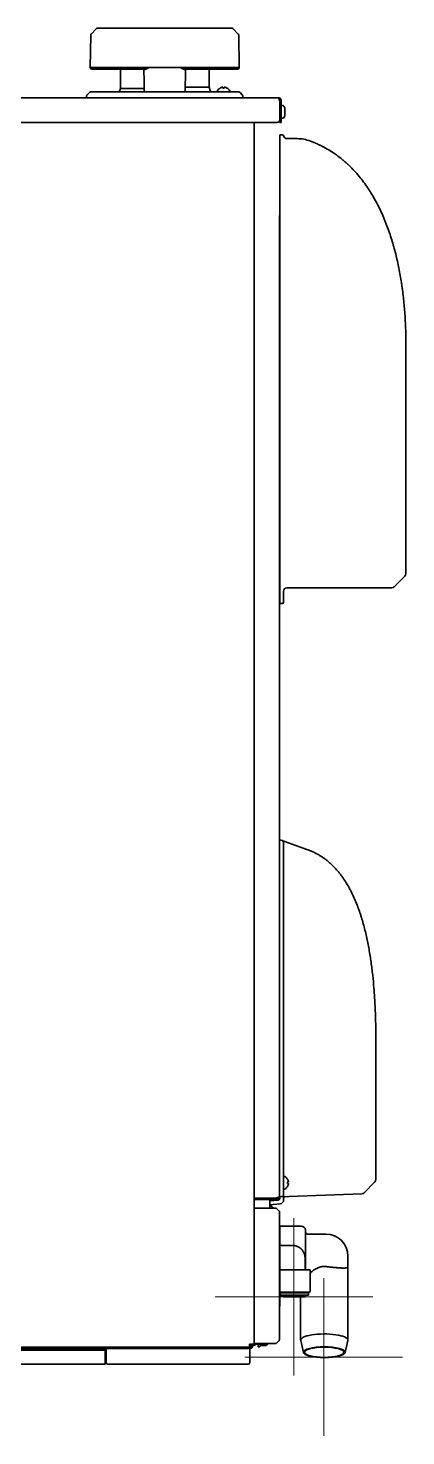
# Model space of a CAD drawing. Extents: x -760 to 4209, y 5795 to 10328.
# Drawn here: x 1361 to 1600, y 7954 to 8847 of the extents above; entities that cross this region are included whole.
import ezdxf

# ---------------------------------------------------------------- set-up
doc = ezdxf.new("R2010")
doc.units = 0
doc.header["$LTSCALE"] = 5
doc.layers.get('0').update_dxf_attribs({"linetype": 'CONTINUOUS', "lineweight": 0})
doc.layers.add('1', color=7, linetype='CONTINUOUS', true_color=0xffffff)

msp = doc.modelspace()

# ---------------------------------------------------------------- linework, layer by layer
at = {"color": 4}
for p, q in [((1529.19, 8092.11), (1529.19, 7992.11)), ((1479.19, 8042.11), (1579.19, 8042.11))]:
    msp.add_line(p, q, dxfattribs=at)
at = {"color": 6}
for p, q in [((1548.19, 8053.91), (1548.19, 7953.91)), ((1498.19, 8003.91), (1598.19, 8003.91))]:
    msp.add_line(p, q, dxfattribs=at)
at = {"layer": '1', "color": 7, "linetype": 'Continuous', "lineweight": 35}
for p, q in [((1400.34, 8842.59), (1399.98, 8822)), ((1404.13, 8846.72), (1400.64, 8843.29)), ((1404.83, 8847), (1489.74, 8847)), ((1493.92, 8843.29), (1490.44, 8846.72)), ((1494.58, 8822), (1494.22, 8842.59)), ((1494.58, 8822), (1399.98, 8822)), ((1399.98, 8822), (1399.98, 8821.98)), ((1434.44, 8821), (1400.98, 8821)), ((1419.18, 8821), (1419.18, 8808.75)), ((1419.18, 8821), (1419.18, 8808.75)), ((1493.58, 8821), (1460.13, 8821)), ((1475.38, 8809.53), (1475.38, 8821)), ((1475.38, 8809.53), (1475.38, 8821)), ((1494.58, 8821.98), (1494.58, 8822)), ((1399.49, 8806.21), (1398.08, 8804.79)), ((1399.49, 8806.21), (1398.08, 8804.79)), ((1400.2, 8806.5), (1494.37, 8806.5)), ((1400.2, 8806.5), (1494.37, 8806.5)), ((1419.18, 8808.75), (1418.72, 8807.49)), ((1419.18, 8808.75), (1418.72, 8807.49)), ((1419.18, 8808.75), (1434.28, 8808.75)), ((1419.18, 8808.75), (1434.28, 8808.75)), ((1460.35, 8809.53), (1475.38, 8809.53)), ((1460.35, 8809.53), (1475.38, 8809.53)), ((1476.12, 8807.49), (1475.38, 8809.53)), ((1476.12, 8807.49), (1475.38, 8809.53)), ((1480.6, 8807.07), (1480.6, 8806.87)), ((1482.28, 8808.93), (1482.28, 8808.96)), ((1484.6, 8806.5), (1488.2, 8806.53)), ((1486.88, 8809), (1486.88, 8808.97)), ((1488.6, 8806.94), (1488.6, 8807.14)), ((1496.49, 8804.79), (1495.08, 8806.21)), ((1496.49, 8804.79), (1495.08, 8806.21)), ((521.43, 8802.9), (1519.14, 8802.9)), ((1397.78, 8804.09), (1397.78, 8802.9)), ((1397.78, 8804.09), (1397.78, 8802.9)), ((1496.78, 8802.9), (1496.78, 8804.09)), ((1496.78, 8802.9), (1496.78, 8804.09)), ((1519.14, 8802.9), (1519.39, 8802.9)), ((1519.14, 8802.9), (1519.16, 8802.9)), ((1520.39, 8800.37), (1520.05, 8801.1)), ((1520.39, 8801.1), (1520.39, 8800.37)), ((1520.39, 8800.37), (1520.39, 8789.1)), ((1520.39, 8800.37), (1520.39, 8789.1)), ((1521.19, 8801.1), (1521.19, 8800.37)), ((1521.19, 8800.37), (1521.19, 8789.1)), ((1522.14, 8797.9), (1521.19, 8797.9)), ((1520.39, 8787.1), (1520.39, 8789.1)), ((1521.19, 8789.9), (1522.14, 8789.9)), ((1521.19, 8787.1), (1521.19, 8789.1)), ((1523.49, 8791.41), (1523.49, 8796.39)), ((1518.39, 8787.1), (1206.09, 8787.1)), ((1503.99, 8787.1), (1503.99, 8012)), ((1520.21, 8779.11), (1520.21, 8779.4)), ((1520.21, 8779.4), (1521.71, 8779.4)), ((1520.21, 8770.7), (1520.21, 8779.11)), ((1521.19, 8787.1), (1520.39, 8787.1)), ((1521.71, 8779.4), (1521.74, 8779.4)), ((1520.21, 8774.1), (1520.19, 8774.1)), ((1520.21, 8769.99), (1520.21, 8770.7)), ((1524.71, 8776.9), (1531.25, 8776.9)), ((1520.21, 8769.99), (1520.21, 8497.82)), ((1520.19, 8728.23), (1520.19, 8105.85)), ((1600.21, 8648.24), (1600.21, 8500.73)), ((1520.19, 8623.9), (1520.21, 8623.9)), ((1520.21, 8622.9), (1520.19, 8622.9)), ((1520.21, 8620.9), (1520.19, 8620.9)), ((1520.19, 8616.9), (1520.21, 8616.9)), ((1520.21, 8614.9), (1520.19, 8614.9)), ((1520.21, 8497.11), (1520.21, 8497.82)), ((1520.21, 8487.4), (1520.21, 8497.11)), ((1599.62, 8499.32), (1592.79, 8492.49)), ((1520.21, 8482.2), (1520.21, 8487.4)), ((1522.71, 8489.9), (1522.71, 8482.9)), ((1588.55, 8491.9), (1524.71, 8491.9)), ((1591.38, 8491.9), (1588.55, 8491.9)), ((1520.21, 8481.9), (1520.21, 8482.2)), ((1521.71, 8481.9), (1520.21, 8481.9)), ((1520.21, 8332.14), (1521.72, 8331.59)), ((1522.71, 8330.18), (1522.71, 8329.65)), ((1522.71, 8329.65), (1522.71, 8109.6)), ((1581.21, 8204.6), (1581.21, 8117.35)), ((1523.31, 8118.46), (1523.11, 8118.46)), ((1522.71, 8109.6), (1522.71, 8107.14)), ((1523.11, 8110.46), (1523.31, 8110.46)), ((1525.15, 8116.76), (1525.19, 8116.76)), ((1525.19, 8112.16), (1525.15, 8112.16)), ((1580.65, 8115.15), (1573.77, 8108.03)), ((1581.21, 8117.35), (1581.21, 8116.54)), ((1503.99, 8104.6), (1505.99, 8104.6)), ((1505.79, 8104.6), (1503.99, 8104.6)), ((1505.99, 8103.8), (1503.99, 8103.8)), ((1517.66, 8104.6), (1505.79, 8104.6)), ((1517.66, 8104.6), (1505.99, 8104.6)), ((1517.66, 8103.8), (1505.99, 8103.8)), ((1513.99, 8104.6), (1513.99, 8104.6)), ((1513.99, 8098.4), (1513.99, 8103.8)), ((1514.01, 8103.06), (1519.29, 8103.52)), ((1520.43, 8101.11), (1514.01, 8100.55)), ((1515.39, 8104.6), (1515.39, 8104.6)), ((1517.39, 8104.6), (1517.39, 8104.6)), ((1517.66, 8104.6), (1518.39, 8104.94)), ((1518.39, 8104.6), (1517.66, 8104.6)), ((1518.39, 8103.8), (1517.66, 8103.8)), ((1520.18, 8105.83), (1520.19, 8105.85)), ((1520.19, 8105.85), (1520.19, 8105.6)), ((1572.39, 8107.42), (1520.21, 8105.6)), ((1520.21, 8104.52), (1520.21, 8105.6)), ((1522.71, 8104.72), (1522.71, 8103.6)), ((1572.4, 8107.42), (1572.39, 8107.42)), ((1504.24, 8098.4), (1517.57, 8098.4)), ((1519.9, 8096.49), (1518.28, 8098.11)), ((1519.9, 8096.49), (1519.99, 8096.4)), ((1519.99, 8096.4), (1519.99, 8014.82)), ((1533.99, 8086.9), (1520.17, 8086.9)), ((1520.24, 8086.65), (1520.24, 8086.15)), ((1520.24, 8086.15), (1520.24, 8080.65)), ((1536.49, 8059.35), (1536.49, 8084.4)), ((1520.24, 8080.65), (1520.24, 8078.15)), ((1520.24, 8078.15), (1520.24, 8068.65)), ((1521.34, 8074.7), (1528.29, 8074.7)), ((1549.49, 8081.9), (1537.99, 8081.9)), ((1519.99, 8068.65), (1520.24, 8068.65)), ((1519.99, 8066.15), (1520.24, 8066.15)), ((1520.24, 8068.65), (1520.24, 8066.15)), ((1520.24, 8066.15), (1520.24, 8056.65)), ((1536.29, 8066.7), (1536.29, 8059.75)), ((1563.49, 8067.9), (1563.49, 8062)), ((1520.84, 8059.25), (1520.24, 8058.65)), ((1520.24, 8057.04), (1520.24, 8045.15)), ((1520.84, 8059.25), (1539.49, 8059.25)), ((1539.49, 8045.6), (1539.49, 8059.25)), ((1563.49, 8014.67), (1563.49, 8061.99)), ((1520.24, 8045.15), (1519.99, 8045.15)), ((1538.99, 8045.1), (1520.24, 8045.1)), ((1520.24, 8045.1), (1520.24, 8042.65)), ((1520.24, 8045.1), (1520.24, 8045.1)), ((1520.24, 8042.9), (1522.69, 8042.9)), ((1520.24, 8042.65), (1520.24, 8036.65)), ((1529.49, 8044.6), (1520.49, 8044.6)), ((1520.49, 8044.6), (1520.49, 8043.1)), ((1520.49, 8043.1), (1538.49, 8043.1)), ((1520.99, 8045.1), (1520.99, 8044.6)), ((1522.69, 8043.1), (1522.69, 8042.1)), ((1536.29, 8042.1), (1522.69, 8042.1)), ((1538.49, 8044.6), (1529.49, 8044.6)), ((1533.49, 8042.1), (1533.49, 8014.67)), ((1536.29, 8042.1), (1536.29, 8043.1)), ((1537.99, 8044.6), (1537.99, 8045.1)), ((1538.49, 8043.1), (1538.49, 8044.6)), ((1520.24, 8036.65), (1520.24, 8036.15)), ((1501.09, 8012), (1501.09, 8010.2)), ((1501.09, 8012), (1502.19, 8012)), ((1503.99, 8012), (1502.19, 8012)), ((1502.39, 8011.2), (1502.39, 8012)), ((1503.19, 8011.2), (1503.19, 8012)), ((1503.19, 8011.4), (1504.59, 8011.4)), ((1503.99, 8012), (1504.99, 8012)), ((1517.57, 8012.4), (1504.24, 8012.4)), ((1504.59, 8011.4), (1504.59, 8012)), ((1511.99, 8012), (1504.99, 8012)), ((1506.59, 8010.55), (1506.59, 8012)), ((1507.91, 8011.21), (1511.47, 8011.21)), ((1511.47, 8011.21), (1512.21, 8011.96)), ((1512.21, 8011.96), (1512.26, 8012.02)), ((1518.28, 8012.69), (1519.69, 8014.11)), ((1533.51, 8014.45), (1535.26, 8006.75)), ((1561.71, 8006.75), (1563.46, 8014.45)), ((521.33, 8010.2), (1501.08, 8010.2)), ((1501.39, 8009.4), (613.59, 8009.4)), ((613.59, 8008.2), (1407.59, 8008.2)), ((1409.59, 8008.2), (1407.59, 8008.2)), ((1409.59, 8009.4), (1409.59, 8008.2)), ((1409.59, 8008.2), (1409.59, 8007.2)), ((1409.59, 8001.6), (1409.59, 8007.2)), ((1410.19, 8000.4), (1410.19, 8009.4)), ((1501.39, 8010.2), (1501.08, 8010.2)), ((1501.19, 8009.4), (1501.19, 8000.4)), ((1506.69, 8010.45), (1507.43, 8010.45)), ((613.59, 7999.4), (1409.59, 7999.4)), ((1409.59, 7999.4), (1409.59, 8001.6)), ((1414.19, 7999.4), (1411.19, 7999.4)), ((1497.19, 7999.4), (1414.19, 7999.4)), ((1500.19, 7999.4), (1497.19, 7999.4))]:
    msp.add_line(p, q, dxfattribs=at)
for centre, radius, start, end in [((1401.34, 8842.58), 1, 134.5, 179), ((1404.83, 8846), 1, 90, 134.5), ((1489.74, 8846), 1, 45.5, 90), ((1493.22, 8842.58), 1, 1, 45.5), ((1400.98, 8822), 1, 181, 270), ((1493.58, 8822), 1, 270, 359), ((1400.2, 8805.5), 1, 90, 135), ((1400.2, 8805.5), 1, 90, 135), ((1417.31, 8808), 1.5, 270, 340), ((1417.31, 8808), 1.5, 270, 340), ((1477.53, 8808), 1.5, 200, 270), ((1477.53, 8808), 1.5, 200, 270), ((1481, 8807.07), 0.4, 150.19882, 180.5), ((1481, 8806.87), 0.4, 180.5, 247.13375), ((1484.82, 8804.88), 4.8, 122.08373, 150.19882), ((1484.62, 8805.2), 3.78, 90.50345, 98.10407), ((1484.62, 8805.2), 3.78, 82.89595, 90.49653), ((1486.81, 8805.92), 0.6, 90.5, 104.54281), ((1484.42, 8804.88), 4.8, 30.80118, 58.91865), ((1488.2, 8806.93), 0.4, 270.5, 0.5), ((1488.2, 8807.13), 0.4, 0.5, 30.80118), ((1494.37, 8805.5), 1, 45, 90), ((1494.37, 8805.5), 1, 45, 90), ((1398.78, 8804.09), 1, 135, 180), ((1398.78, 8804.09), 1, 135, 180), ((1495.78, 8804.09), 1, 0, 45), ((1495.78, 8804.09), 1, 0, 45), ((1522.14, 8796.9), 1, 30, 90), ((1516.95, 8793.9), 7, 20.83723, 30), ((1518.39, 8789.1), 2, 270, 0), ((1522.14, 8790.9), 1, 270, 330), ((1516.95, 8793.9), 7, 330, 339.16277), ((1521.75, 8778.4), 1, 9.59407, 90), ((1524.71, 8778.9), 2, 189.59407, 270), ((1531.25, 8752.9), 24, 69.21235, 90), ((1598.21, 8500.73), 2, 315, 0), ((1524.71, 8489.9), 2, 90, 180), ((1591.38, 8493.9), 2, 270, 315), ((1521.71, 8482.9), 1, 270, 0), ((1521.21, 8330.18), 1.5, 0, 69.93398), ((1523.11, 8118.06), 0.4, 90, 180), ((1523.31, 8118.06), 0.4, 59.69882, 90), ((1521.09, 8114.26), 4.8, 31.58373, 59.69882), ((1523.11, 8110.86), 0.4, 180, 270), ((1523.31, 8110.86), 0.4, 270, 300.30118), ((1521.09, 8114.66), 4.8, 300.30118, 328.41865), ((1521.41, 8114.46), 3.78, 0.00345, 7.60407), ((1521.41, 8114.46), 3.78, 352.39595, 359.99653), ((1579.21, 8116.54), 2, 316, 0), ((1519.21, 8104.52), 1, 275, 0), ((1520.21, 8103.6), 2.5, 275, 0), ((1523.71, 8104.72), 1, 92, 180), ((1572.33, 8109.42), 2, 272, 316), ((1504.24, 8098.15), 0.25, 90, 180), ((1517.57, 8097.4), 1, 45, 90), ((1519.74, 8086.65), 0.5, 0, 59.99906), ((1533.99, 8084.4), 2.5, 0, 90), ((1537.99, 8083.4), 1.5, 180, 270), ((1519.74, 8080.65), 0.5, 300.00094, 0), ((1519.74, 8078.15), 0.5, 0, 59.99906), ((1521.34, 8075.2), 0.5, 180, 270), ((1549.49, 8067.9), 14, 0, 90), ((1519.74, 8068.65), 0.5, 300.00094, 0), ((1519.74, 8066.15), 0.5, 0, 59.99906), ((1536.79, 8059.75), 0.5, 180, 270), ((1519.74, 8045.15), 0.5, 300.00094, 0), ((1519.74, 8042.65), 0.5, 0, 59.99906), ((1538.99, 8045.6), 0.5, 270, 0), ((1519.74, 8036.15), 0.5, 300.00094, 0), ((1500.14, 8012.49), 2, 298.36055, 345.82814), ((1501.39, 8011.2), 1, 270, 0), ((1501.39, 8011.2), 1.8, 270, 0), ((1504.24, 8012.65), 0.25, 180, 270), ((1493.43, 8016.9), 15.56, 336.10787, 338.57601), ((1511.99, 8014), 2, 270, 306.87047), ((1517.57, 8013.4), 1, 270, 315), ((1506.69, 8010.55), 0.1, 180, 270), ((1507.43, 8010.7), 0.25, 270, 336.10787), ((1409.35, 7999.6), 1, 23.57818, 76.52363), ((1411.19, 8000.4), 1, 180, 270), ((1500.19, 8000.4), 1, 270, 0)]:
    msp.add_arc(centre, radius, start, end, dxfattribs=at)
for centre, major_axis, ratio, start_param, end_param in [((1493.43, 8012.57), (14.73, 0), 0.5, 6.105911, 6.20575), ((1548.49, 8014.67), (15, 0), 0.258819, 0, 3.200203), ((1548.49, 8014.67), (15, 0), 0.258819, 6.224477, 6.283185)]:
    msp.add_ellipse(centre, major_axis=major_axis, ratio=ratio, start_param=start_param, end_param=end_param, dxfattribs=at)
for major_axis in [(13.25, 0), (-12.5, 0)]:
    msp.add_ellipse((1548.49, 8006.95), major_axis=major_axis, ratio=0.258819, dxfattribs=at)
for points, degree in [([(1434.33, 8806.5), (1434.07, 8821)], 1), ([(1460.49, 8821), (1460.24, 8806.5)], 1), ([(1483.58, 8809.49), (1483.52, 8809.47), (1483.42, 8809.44), (1483.26, 8809.39), (1483.1, 8809.33), (1482.94, 8809.27), (1482.79, 8809.2), (1482.64, 8809.13), (1482.47, 8809.04), (1482.35, 8808.97), (1482.28, 8808.93)], 3), ([(1484.08, 8809.49), (1484.05, 8809.5), (1484.01, 8809.5), (1483.94, 8809.51), (1483.86, 8809.51), (1483.79, 8809.51), (1483.72, 8809.5), (1483.65, 8809.5), (1483.6, 8809.49), (1483.58, 8809.49)], 3), ([(1485.58, 8809.51), (1485.55, 8809.51), (1485.5, 8809.51), (1485.43, 8809.52), (1485.36, 8809.52), (1485.29, 8809.52), (1485.22, 8809.52), (1485.15, 8809.51), (1485.1, 8809.51), (1485.08, 8809.5)], 3), ([(1485.08, 8809.5), (1485.08, 8809.49), (1485.08, 8809.46), (1485.08, 8809.41), (1485.08, 8809.35), (1485.08, 8809.29), (1485.08, 8809.22), (1485.08, 8809.15), (1485.08, 8809.06), (1485.08, 8808.99), (1485.08, 8808.95)], 3), ([(1525.7, 8115.46), (1525.69, 8115.51), (1525.66, 8115.62), (1525.61, 8115.78), (1525.55, 8115.94), (1525.49, 8116.1), (1525.43, 8116.25), (1525.35, 8116.41), (1525.26, 8116.57), (1525.19, 8116.7), (1525.15, 8116.76)], 3), ([(1525.7, 8113.96), (1525.69, 8113.96), (1525.66, 8113.96), (1525.61, 8113.96), (1525.55, 8113.96), (1525.49, 8113.96), (1525.43, 8113.96), (1525.35, 8113.96), (1525.26, 8113.96), (1525.19, 8113.96), (1525.15, 8113.96)], 3), ([(1525.7, 8114.96), (1525.71, 8114.98), (1525.71, 8115.03), (1525.72, 8115.1), (1525.72, 8115.17), (1525.72, 8115.24), (1525.72, 8115.32), (1525.71, 8115.39), (1525.71, 8115.44), (1525.7, 8115.46)], 3), ([(1525.7, 8113.46), (1525.71, 8113.49), (1525.71, 8113.54), (1525.72, 8113.61), (1525.72, 8113.68), (1525.72, 8113.75), (1525.72, 8113.82), (1525.71, 8113.89), (1525.71, 8113.94), (1525.7, 8113.96)], 3), ([(1516.22, 8098.4), (1515.11, 8099.44), (1513.99, 8100.5)], 2), ([(1520.18, 8105.45), (1520.19, 8105.5), (1520.19, 8105.55), (1520.19, 8105.6)], 3)]:
    msp.add_open_spline(points, degree=degree, dxfattribs=at)
for points, knots in [([(1434.44, 8821), (1434.44, 8821), (1434.45, 8821), (1434.46, 8821), (1434.48, 8821), (1434.49, 8821), (1434.51, 8821), (1434.52, 8821.01), (1434.54, 8821.01), (1434.55, 8821.01), (1434.57, 8821.01), (1434.59, 8821.01), (1434.6, 8821.01), (1434.62, 8821.02), (1434.63, 8821.02), (1434.65, 8821.02), (1434.67, 8821.02), (1434.68, 8821.03), (1434.7, 8821.03), (1434.72, 8821.03), (1434.74, 8821.03), (1434.75, 8821.04), (1434.77, 8821.04), (1434.79, 8821.05), (1434.81, 8821.05), (1434.83, 8821.05), (1434.85, 8821.06), (1434.87, 8821.06), (1434.89, 8821.07), (1434.91, 8821.07), (1434.93, 8821.08), (1434.95, 8821.08), (1434.97, 8821.09), (1434.99, 8821.1), (1435.01, 8821.1), (1435.03, 8821.11), (1435.05, 8821.11), (1435.07, 8821.12), (1435.09, 8821.13), (1435.11, 8821.13), (1435.14, 8821.14), (1435.16, 8821.15), (1435.18, 8821.16), (1435.2, 8821.16), (1435.23, 8821.17), (1435.25, 8821.18), (1435.27, 8821.19), (1435.3, 8821.2), (1435.32, 8821.21), (1435.35, 8821.21), (1435.37, 8821.22), (1435.4, 8821.23), (1435.42, 8821.24), (1435.45, 8821.25), (1435.47, 8821.26), (1435.5, 8821.27), (1435.52, 8821.28), (1435.55, 8821.29), (1435.58, 8821.3), (1435.6, 8821.31), (1435.63, 8821.32), (1435.66, 8821.33), (1435.69, 8821.34), (1435.73, 8821.36), (1435.76, 8821.37), (1435.79, 8821.38), (1435.83, 8821.4), (1435.86, 8821.41), (1435.9, 8821.43), (1435.94, 8821.44), (1435.97, 8821.46), (1436.01, 8821.47), (1436.05, 8821.49), (1436.1, 8821.51), (1436.14, 8821.53), (1436.18, 8821.54), (1436.23, 8821.56), (1436.27, 8821.58), (1436.32, 8821.6), (1436.37, 8821.62), (1436.41, 8821.64), (1436.46, 8821.66), (1436.51, 8821.69), (1436.57, 8821.71), (1436.62, 8821.73), (1436.67, 8821.75), (1436.73, 8821.78), (1436.78, 8821.8), (1436.84, 8821.83), (1436.9, 8821.85), (1436.96, 8821.88), (1437.02, 8821.9), (1437.08, 8821.93), (1437.14, 8821.96), (1437.18, 8821.98), (1437.2, 8821.98)], [0, 0, 0, 0, 0.00651, 0.01307, 0.019681, 0.026343, 0.033056, 0.03982, 0.046635, 0.053501, 0.060419, 0.067389, 0.07441, 0.081484, 0.088609, 0.095787, 0.103017, 0.1103, 0.117636, 0.125024, 0.132465, 0.139959, 0.147506, 0.155106, 0.16276, 0.170467, 0.178228, 0.186042, 0.193911, 0.201833, 0.209809, 0.217839, 0.225924, 0.234062, 0.242255, 0.250503, 0.258805, 0.267162, 0.275573, 0.28404, 0.292561, 0.301137, 0.309768, 0.318455, 0.327197, 0.335993, 0.344846, 0.353753, 0.362716, 0.371735, 0.38081, 0.38994, 0.399125, 0.408367, 0.417664, 0.42659, 0.435804, 0.445304, 0.455092, 0.465168, 0.475531, 0.486183, 0.497122, 0.50835, 0.519867, 0.531672, 0.543766, 0.556149, 0.568821, 0.581782, 0.595033, 0.608573, 0.622403, 0.636523, 0.650932, 0.665631, 0.68062, 0.695899, 0.711469, 0.727328, 0.743477, 0.759916, 0.776646, 0.793665, 0.810975, 0.828574, 0.846463, 0.864642, 0.883111, 0.90187, 0.920918, 0.940255, 0.959881, 0.979796, 1, 1, 1, 1]), ([(1437.2, 8821.98), (1437.19, 8821.98), (1437.17, 8821.97), (1437.14, 8821.95), (1437.12, 8821.93), (1437.09, 8821.92), (1437.06, 8821.9), (1437.03, 8821.88), (1437, 8821.87), (1436.97, 8821.85), (1436.95, 8821.84), (1436.92, 8821.82), (1436.89, 8821.81), (1436.87, 8821.79), (1436.84, 8821.77), (1436.81, 8821.76), (1436.79, 8821.74), (1436.76, 8821.73), (1436.73, 8821.71), (1436.71, 8821.7), (1436.68, 8821.68), (1436.66, 8821.67), (1436.63, 8821.66), (1436.61, 8821.64), (1436.58, 8821.63), (1436.56, 8821.61), (1436.53, 8821.6), (1436.51, 8821.59), (1436.49, 8821.57), (1436.46, 8821.56), (1436.44, 8821.55), (1436.41, 8821.53), (1436.39, 8821.52), (1436.37, 8821.51), (1436.35, 8821.49), (1436.32, 8821.48), (1436.3, 8821.47), (1436.28, 8821.46), (1436.26, 8821.44), (1436.24, 8821.43), (1436.21, 8821.42), (1436.19, 8821.41), (1436.17, 8821.4), (1436.15, 8821.38), (1436.13, 8821.37), (1436.11, 8821.36), (1436.09, 8821.35), (1436.07, 8821.34), (1436.05, 8821.33), (1436.03, 8821.32), (1436.01, 8821.31), (1435.99, 8821.3), (1435.97, 8821.28), (1435.95, 8821.27), (1435.93, 8821.26), (1435.92, 8821.25), (1435.9, 8821.24), (1435.88, 8821.23), (1435.86, 8821.22), (1435.84, 8821.21), (1435.83, 8821.21), (1435.81, 8821.2), (1435.79, 8821.19), (1435.77, 8821.18), (1435.76, 8821.17), (1435.74, 8821.16), (1435.72, 8821.15), (1435.71, 8821.14), (1435.69, 8821.13), (1435.68, 8821.13), (1435.66, 8821.12), (1435.64, 8821.11), (1435.63, 8821.1), (1435.61, 8821.09), (1435.6, 8821.09), (1435.58, 8821.08), (1435.53, 8821.05), (1435.43, 8821), (1435.3, 8820.94), (1435.18, 8820.89), (1435.1, 8820.86), (1435.04, 8820.84), (1435.01, 8820.83), (1434.98, 8820.82), (1434.95, 8820.81), (1434.92, 8820.8), (1434.89, 8820.79), (1434.86, 8820.78), (1434.83, 8820.78), (1434.8, 8820.77), (1434.78, 8820.77), (1434.75, 8820.76), (1434.72, 8820.76), (1434.7, 8820.76), (1434.67, 8820.76), (1434.66, 8820.76), (1434.65, 8820.76)], [0, 0, 0, 0, 0.009824, 0.019593, 0.029307, 0.038966, 0.04857, 0.058119, 0.067613, 0.077053, 0.086437, 0.095767, 0.105042, 0.114262, 0.123427, 0.132537, 0.141593, 0.150594, 0.15954, 0.168431, 0.177267, 0.186049, 0.194776, 0.203448, 0.212066, 0.220629, 0.229137, 0.237591, 0.24599, 0.254335, 0.262624, 0.27086, 0.27904, 0.287167, 0.295238, 0.303256, 0.311218, 0.319127, 0.326981, 0.33478, 0.342525, 0.350216, 0.357852, 0.365434, 0.372962, 0.380435, 0.387854, 0.395219, 0.40253, 0.409787, 0.416989, 0.424137, 0.431232, 0.438272, 0.445258, 0.45219, 0.459068, 0.465892, 0.472662, 0.479379, 0.486041, 0.49265, 0.499205, 0.505706, 0.512153, 0.518547, 0.524887, 0.531174, 0.537407, 0.543586, 0.549712, 0.555785, 0.561804, 0.56777, 0.573683, 0.579542, 0.585348, 0.641474, 0.6948, 0.745383, 0.793286, 0.807889, 0.822363, 0.836709, 0.85093, 0.865031, 0.879012, 0.892877, 0.90663, 0.920272, 0.933808, 0.94724, 0.960572, 0.973807, 0.986949, 1, 1, 1, 1]), ([(1459.91, 8820.76), (1459.91, 8820.76), (1459.9, 8820.76), (1459.89, 8820.76), (1459.88, 8820.76), (1459.86, 8820.76), (1459.85, 8820.76), (1459.84, 8820.76), (1459.83, 8820.76), (1459.81, 8820.77), (1459.8, 8820.77), (1459.78, 8820.77), (1459.77, 8820.77), (1459.76, 8820.77), (1459.74, 8820.78), (1459.73, 8820.78), (1459.71, 8820.78), (1459.7, 8820.79), (1459.68, 8820.79), (1459.67, 8820.79), (1459.65, 8820.8), (1459.64, 8820.8), (1459.62, 8820.81), (1459.61, 8820.81), (1459.59, 8820.82), (1459.58, 8820.82), (1459.56, 8820.83), (1459.54, 8820.83), (1459.53, 8820.84), (1459.51, 8820.84), (1459.46, 8820.86), (1459.38, 8820.89), (1459.26, 8820.94), (1459.13, 8821), (1459.01, 8821.06), (1458.89, 8821.13), (1458.77, 8821.19), (1458.67, 8821.24), (1458.57, 8821.3), (1458.47, 8821.35), (1458.37, 8821.41), (1458.29, 8821.46), (1458.22, 8821.49), (1458.17, 8821.52), (1458.13, 8821.55), (1458.08, 8821.57), (1458.03, 8821.6), (1457.98, 8821.63), (1457.92, 8821.66), (1457.87, 8821.69), (1457.82, 8821.72), (1457.77, 8821.75), (1457.71, 8821.78), (1457.65, 8821.82), (1457.6, 8821.85), (1457.54, 8821.88), (1457.48, 8821.92), (1457.42, 8821.95), (1457.38, 8821.97), (1457.36, 8821.98)], [0, 0, 0, 0, 0.006738, 0.013499, 0.020284, 0.027094, 0.033929, 0.04079, 0.047676, 0.05459, 0.06153, 0.068497, 0.075493, 0.082517, 0.089569, 0.096651, 0.103762, 0.110903, 0.118075, 0.125278, 0.132512, 0.139777, 0.147075, 0.154405, 0.161768, 0.169164, 0.176594, 0.184057, 0.191555, 0.199088, 0.206656, 0.254567, 0.305162, 0.358506, 0.414655, 0.457585, 0.501321, 0.545878, 0.578226, 0.612681, 0.649245, 0.687919, 0.704392, 0.721099, 0.738041, 0.755219, 0.772632, 0.79028, 0.808165, 0.826285, 0.844641, 0.863233, 0.882062, 0.901126, 0.920428, 0.939966, 0.95974, 0.979752, 1, 1, 1, 1]), ([(1457.36, 8821.98), (1457.37, 8821.98), (1457.4, 8821.97), (1457.44, 8821.95), (1457.47, 8821.94), (1457.51, 8821.92), (1457.54, 8821.91), (1457.58, 8821.89), (1457.61, 8821.88), (1457.65, 8821.86), (1457.68, 8821.85), (1457.71, 8821.83), (1457.75, 8821.82), (1457.78, 8821.8), (1457.81, 8821.79), (1457.85, 8821.78), (1457.88, 8821.76), (1457.91, 8821.75), (1457.94, 8821.73), (1457.97, 8821.72), (1458, 8821.71), (1458.03, 8821.69), (1458.06, 8821.68), (1458.09, 8821.67), (1458.12, 8821.66), (1458.15, 8821.64), (1458.18, 8821.63), (1458.21, 8821.62), (1458.24, 8821.61), (1458.27, 8821.59), (1458.29, 8821.58), (1458.32, 8821.57), (1458.35, 8821.56), (1458.37, 8821.55), (1458.4, 8821.54), (1458.43, 8821.53), (1458.45, 8821.52), (1458.48, 8821.51), (1458.5, 8821.49), (1458.53, 8821.48), (1458.55, 8821.47), (1458.58, 8821.46), (1458.6, 8821.45), (1458.62, 8821.44), (1458.65, 8821.43), (1458.67, 8821.43), (1458.69, 8821.42), (1458.72, 8821.41), (1458.74, 8821.4), (1458.76, 8821.39), (1458.78, 8821.38), (1458.8, 8821.37), (1458.82, 8821.36), (1458.84, 8821.36), (1458.86, 8821.35), (1458.88, 8821.34), (1458.9, 8821.33), (1458.92, 8821.32), (1458.94, 8821.32), (1458.96, 8821.31), (1458.98, 8821.3), (1459, 8821.3), (1459.02, 8821.29), (1459.03, 8821.28), (1459.05, 8821.27), (1459.07, 8821.27), (1459.09, 8821.26), (1459.12, 8821.25), (1459.16, 8821.24), (1459.21, 8821.22), (1459.26, 8821.2), (1459.3, 8821.18), (1459.35, 8821.17), (1459.4, 8821.15), (1459.44, 8821.14), (1459.49, 8821.12), (1459.53, 8821.11), (1459.57, 8821.1), (1459.62, 8821.09), (1459.66, 8821.07), (1459.7, 8821.06), (1459.74, 8821.06), (1459.77, 8821.05), (1459.81, 8821.04), (1459.85, 8821.03), (1459.88, 8821.03), (1459.91, 8821.02), (1459.95, 8821.02), (1459.98, 8821.01), (1460.01, 8821.01), (1460.04, 8821.01), (1460.07, 8821), (1460.1, 8821), (1460.12, 8821), (1460.13, 8821)], [0, 0, 0, 0, 0.011672, 0.023259, 0.03476, 0.046176, 0.057505, 0.068749, 0.079908, 0.09098, 0.101967, 0.112867, 0.123682, 0.134411, 0.145054, 0.155611, 0.166082, 0.176467, 0.186766, 0.196979, 0.207106, 0.217146, 0.227101, 0.23697, 0.246752, 0.256449, 0.266059, 0.275583, 0.285021, 0.294373, 0.303639, 0.312819, 0.321912, 0.33092, 0.339841, 0.348677, 0.357426, 0.36609, 0.374667, 0.383158, 0.391564, 0.399883, 0.408116, 0.416263, 0.424325, 0.4323, 0.44019, 0.447994, 0.455712, 0.463344, 0.47089, 0.478351, 0.485726, 0.493015, 0.500218, 0.507336, 0.514368, 0.521315, 0.528176, 0.534951, 0.541641, 0.548246, 0.554765, 0.561199, 0.567547, 0.573811, 0.579988, 0.586081, 0.604999, 0.623671, 0.642098, 0.660281, 0.67822, 0.695916, 0.713369, 0.73058, 0.74755, 0.76428, 0.780769, 0.79702, 0.813033, 0.828809, 0.844349, 0.859653, 0.874723, 0.88956, 0.904165, 0.918538, 0.932682, 0.946598, 0.960286, 0.973748, 0.986986, 1, 1, 1, 1]), ([(1484.08, 8808.94), (1484.08, 8809.07), (1484.08, 8809.17), (1484.08, 8809.31), (1484.08, 8809.35), (1484.08, 8809.43), (1484.08, 8809.46), (1484.08, 8809.49)], [0, 0, 0, 0, 0.5, 0.5, 0.75, 0.75, 1, 1, 1, 1]), ([(1486.88, 8808.97), (1486.68, 8809.09), (1486.47, 8809.2), (1486.14, 8809.33), (1486.03, 8809.37), (1485.81, 8809.45), (1485.69, 8809.48), (1485.58, 8809.51)], [0, 0, 0, 0, 0.5, 0.5, 0.75, 0.75, 1, 1, 1, 1]), ([(1519.16, 8802.9), (1519.23, 8802.88), (1519.31, 8802.82), (1519.46, 8802.62), (1519.53, 8802.49), (1519.68, 8802.16), (1519.75, 8801.96), (1519.9, 8801.55), (1519.97, 8801.33), (1520.05, 8801.1)], [0, 0, 0, 0, 0.25, 0.25, 0.5, 0.5, 0.75, 0.75, 1, 1, 1, 1]), ([(1519.39, 8802.9), (1519.39, 8802.9), (1519.4, 8802.9), (1519.41, 8802.9), (1519.42, 8802.9), (1519.43, 8802.9), (1519.44, 8802.9), (1519.45, 8802.9), (1519.46, 8802.9), (1519.47, 8802.9), (1519.48, 8802.9), (1519.5, 8802.9), (1519.51, 8802.9), (1519.52, 8802.9), (1519.53, 8802.9), (1519.53, 8802.9), (1519.54, 8802.9)], [0, 0, 0, 0, 0.073473, 0.146486, 0.219075, 0.291275, 0.363122, 0.434652, 0.505902, 0.57691, 0.647713, 0.71835, 0.788858, 0.859277, 0.929644, 1, 1, 1, 1]), ([(1519.47, 8802.1), (1519.59, 8802.09), (1519.72, 8802.05), (1519.94, 8801.95), (1520.04, 8801.87), (1520.21, 8801.69), (1520.27, 8801.58), (1520.36, 8801.35), (1520.39, 8801.23), (1520.39, 8801.1)], [0, 0, 0, 0, 0.25, 0.25, 0.5, 0.5, 0.75, 0.75, 1, 1, 1, 1]), ([(1519.54, 8802.9), (1519.65, 8802.89), (1519.76, 8802.87), (1519.97, 8802.81), (1520.08, 8802.77), (1520.28, 8802.67), (1520.37, 8802.61), (1520.55, 8802.48), (1520.64, 8802.4), (1520.79, 8802.24), (1520.86, 8802.15), (1520.97, 8801.96), (1521.02, 8801.86), (1521.1, 8801.65), (1521.14, 8801.54), (1521.18, 8801.33), (1521.19, 8801.21), (1521.19, 8801.1)], [0, 0, 0, 0, 0.125, 0.125, 0.25, 0.25, 0.375, 0.375, 0.5, 0.5, 0.625, 0.625, 0.75, 0.75, 0.875, 0.875, 1, 1, 1, 1]), ([(1539.77, 8775.34), (1540.13, 8775.2), (1540.5, 8775.06), (1541.23, 8774.77), (1541.59, 8774.62), (1542.13, 8774.39), (1542.31, 8774.32), (1542.67, 8774.16), (1543.03, 8774.01), (1543.39, 8773.85), (1543.75, 8773.69), (1543.93, 8773.61), (1544.81, 8773.21), (1545.52, 8772.87), (1546.91, 8772.18), (1547.6, 8771.82), (1549.65, 8770.72), (1550.98, 8769.95), (1553.61, 8768.31), (1554.89, 8767.44), (1557.4, 8765.63), (1558.63, 8764.69), (1560.44, 8763.21), (1561.03, 8762.7), (1561.91, 8761.93), (1562.21, 8761.67), (1562.64, 8761.28), (1562.79, 8761.15), (1563.08, 8760.88), (1564.37, 8759.69), (1565.62, 8758.45), (1567.76, 8756.2), (1568.8, 8755.05), (1570.81, 8752.69), (1571.79, 8751.48), (1573.67, 8749.02), (1574.58, 8747.76), (1575.9, 8745.83), (1576.56, 8744.86), (1577.3, 8743.71), (1577.61, 8743.22), (1577.82, 8742.89), (1577.92, 8742.72), (1578.85, 8741.22), (1579.64, 8739.88), (1581.16, 8737.16), (1581.9, 8735.79), (1583.3, 8733.01), (1583.98, 8731.61), (1585.28, 8728.78), (1585.9, 8727.36), (1586.8, 8725.2), (1587.24, 8724.12), (1587.67, 8723.03), (1587.95, 8722.3), (1588.09, 8721.93), (1588.78, 8720.11), (1589.31, 8718.64), (1590.32, 8715.69), (1590.8, 8714.21), (1591.72, 8711.24), (1592.16, 8709.75), (1592.99, 8706.76), (1593.39, 8705.26), (1594.14, 8702.25), (1594.5, 8700.74), (1595.18, 8697.71), (1595.82, 8694.67), (1596.68, 8690.08), (1597.19, 8687.01), (1597.49, 8685.09), (1597.55, 8684.7), (1597.66, 8683.93), (1597.72, 8683.54), (1597.88, 8682.39), (1597.99, 8681.61), (1598.3, 8679.3), (1598.67, 8676.2), (1598.99, 8673.11), (1599.28, 8670.01), (1599.41, 8668.46), (1599.64, 8665.36), (1599.74, 8663.8), (1599.91, 8660.7), (1599.98, 8659.14), (1600.09, 8656.03), (1600.14, 8654.48), (1600.19, 8651.36), (1600.21, 8649.8), (1600.21, 8648.24)], [0, 0, 0, 0, 0.007812, 0.007812, 0.015625, 0.015625, 0.019531, 0.019531, 0.023438, 0.027344, 0.027344, 0.03125, 0.03125, 0.046875, 0.046875, 0.0625, 0.0625, 0.09375, 0.09375, 0.125, 0.125, 0.15625, 0.15625, 0.171875, 0.171875, 0.179687, 0.179687, 0.183594, 0.183594, 0.1875, 0.21875, 0.21875, 0.25, 0.25, 0.28125, 0.28125, 0.3125, 0.3125, 0.328125, 0.335937, 0.339844, 0.339844, 0.34375, 0.34375, 0.375, 0.375, 0.40625, 0.40625, 0.4375, 0.4375, 0.46875, 0.46875, 0.484375, 0.492187, 0.492187, 0.5, 0.5, 0.53125, 0.53125, 0.5625, 0.5625, 0.59375, 0.59375, 0.625, 0.625, 0.65625, 0.65625, 0.6875, 0.71875, 0.75, 0.75, 0.757813, 0.757813, 0.765625, 0.765625, 0.78125, 0.78125, 0.8125, 0.84375, 0.84375, 0.875, 0.875, 0.90625, 0.90625, 0.9375, 0.9375, 0.96875, 0.96875, 1, 1, 1, 1]), ([(1521.72, 8331.59), (1524.82, 8330.45), (1529.47, 8328.75), (1534.13, 8327.06), (1535.87, 8326.42), (1536.06, 8326.35), (1536.31, 8326.26), (1536.35, 8326.24), (1536.45, 8326.21), (1536.6, 8326.15), (1536.74, 8326.1), (1537.23, 8325.92), (1537.61, 8325.78), (1538.39, 8325.5), (1538.78, 8325.36), (1539.55, 8325.07), (1539.94, 8324.93), (1540.32, 8324.79)], [0, 0, 0, 0, 0.5, 0.75, 0.75, 0.78125, 0.78125, 0.789063, 0.789063, 0.796875, 0.8125, 0.8125, 0.875, 0.875, 0.9375, 0.9375, 1, 1, 1, 1]), ([(1540.33, 8324.79), (1541.62, 8324.24), (1542.89, 8323.62), (1544.74, 8322.61), (1545.35, 8322.25), (1546.1, 8321.79), (1546.25, 8321.69), (1546.55, 8321.5), (1546.99, 8321.22), (1547.43, 8320.92), (1548.29, 8320.33), (1548.86, 8319.92), (1549.97, 8319.07), (1550.51, 8318.64), (1551.58, 8317.74), (1552.1, 8317.29), (1553.13, 8316.35), (1553.63, 8315.87), (1555.1, 8314.39), (1556.05, 8313.37), (1557.41, 8311.77), (1557.85, 8311.22), (1558.4, 8310.53), (1558.51, 8310.4), (1558.72, 8310.12), (1559.04, 8309.7), (1559.35, 8309.28), (1560.39, 8307.87), (1561.17, 8306.72), (1562.66, 8304.37), (1563.37, 8303.18), (1564.38, 8301.37), (1564.71, 8300.76), (1565.35, 8299.54), (1565.66, 8298.92), (1566.58, 8297.06), (1567.16, 8295.81), (1568.27, 8293.27), (1568.8, 8291.98), (1569.81, 8289.39), (1570.29, 8288.08), (1570.8, 8286.6), (1570.86, 8286.43), (1570.97, 8286.1), (1571.03, 8285.94), (1571.2, 8285.44), (1571.53, 8284.45), (1571.85, 8283.45), (1572.46, 8281.46), (1572.85, 8280.12), (1573.6, 8277.45), (1573.95, 8276.11), (1574.62, 8273.42), (1574.93, 8272.07), (1575.53, 8269.37), (1575.82, 8268.02), (1576.36, 8265.31), (1576.61, 8263.96), (1577.1, 8261.24), (1577.33, 8259.87), (1577.76, 8257.14), (1577.96, 8255.78), (1578.35, 8253.04), (1578.53, 8251.67), (1578.87, 8248.93), (1579.03, 8247.55), (1579.48, 8243.42), (1579.74, 8240.66), (1580.07, 8236.52), (1580.18, 8235.13), (1580.32, 8233.05), (1580.37, 8232.36), (1580.45, 8230.97), (1580.58, 8228.89), (1580.68, 8226.81), (1580.81, 8224.04), (1580.87, 8222.65), (1581.02, 8218.49), (1581.09, 8215.71), (1581.18, 8210.16), (1581.21, 8207.38), (1581.21, 8204.6)], [0, 0, 0, 0, 0.03125, 0.03125, 0.046875, 0.046875, 0.050781, 0.050781, 0.054688, 0.0625, 0.0625, 0.078125, 0.078125, 0.09375, 0.09375, 0.109375, 0.109375, 0.125, 0.125, 0.15625, 0.15625, 0.171875, 0.171875, 0.175781, 0.175781, 0.179688, 0.1875, 0.1875, 0.21875, 0.21875, 0.25, 0.25, 0.265625, 0.265625, 0.28125, 0.28125, 0.3125, 0.3125, 0.34375, 0.34375, 0.375, 0.375, 0.378906, 0.378906, 0.382813, 0.382813, 0.390625, 0.40625, 0.40625, 0.4375, 0.4375, 0.46875, 0.46875, 0.5, 0.5, 0.53125, 0.53125, 0.5625, 0.5625, 0.59375, 0.59375, 0.625, 0.625, 0.65625, 0.65625, 0.6875, 0.6875, 0.75, 0.75, 0.78125, 0.78125, 0.796875, 0.796875, 0.8125, 0.84375, 0.84375, 0.875, 0.875, 0.9375, 0.9375, 1, 1, 1, 1]), ([(1525.15, 8114.96), (1525.28, 8114.96), (1525.38, 8114.96), (1525.52, 8114.96), (1525.56, 8114.96), (1525.64, 8114.96), (1525.67, 8114.96), (1525.7, 8114.96)], [0, 0, 0, 0, 0.5, 0.5, 0.75, 0.75, 1, 1, 1, 1]), ([(1525.15, 8112.16), (1525.28, 8112.36), (1525.38, 8112.57), (1525.52, 8112.9), (1525.56, 8113.01), (1525.64, 8113.23), (1525.67, 8113.34), (1525.7, 8113.46)], [0, 0, 0, 0, 0.5, 0.5, 0.75, 0.75, 1, 1, 1, 1]), ([(1518.39, 8104.94), (1518.5, 8104.98), (1518.61, 8105.02), (1518.83, 8105.09), (1518.94, 8105.13), (1519.15, 8105.2), (1519.25, 8105.24), (1519.44, 8105.31), (1519.52, 8105.35), (1519.69, 8105.42), (1519.76, 8105.46), (1519.9, 8105.53), (1519.96, 8105.57), (1520.05, 8105.64), (1520.09, 8105.68), (1520.15, 8105.75), (1520.17, 8105.79), (1520.18, 8105.83)], [0, 0, 0, 0, 0.125, 0.125, 0.25, 0.25, 0.375, 0.375, 0.5, 0.5, 0.625, 0.625, 0.75, 0.75, 0.875, 0.875, 1, 1, 1, 1]), ([(1518.39, 8104.6), (1518.45, 8104.6), (1518.51, 8104.61), (1518.63, 8104.63), (1518.69, 8104.65), (1518.81, 8104.69), (1518.86, 8104.72), (1518.97, 8104.79), (1519.02, 8104.82), (1519.11, 8104.91), (1519.15, 8104.95), (1519.23, 8105.05), (1519.26, 8105.11), (1519.31, 8105.22), (1519.34, 8105.28), (1519.37, 8105.4), (1519.38, 8105.46), (1519.33, 8105.27)], [0, 0, 0, 0, 0.125, 0.125, 0.25, 0.25, 0.375, 0.375, 0.5, 0.5, 0.625, 0.625, 0.75, 0.75, 0.875, 0.875, 1, 1, 1, 1]), ([(1518.39, 8103.8), (1518.61, 8103.8), (1518.83, 8103.84), (1519.25, 8104.01), (1519.44, 8104.13), (1519.77, 8104.43), (1519.91, 8104.61), (1520.1, 8105.01), (1520.16, 8105.23), (1520.18, 8105.45)], [0, 0, 0, 0, 0.25, 0.25, 0.5, 0.5, 0.75, 0.75, 1, 1, 1, 1]), ([(1521.26, 8105.64), (1521.36, 8105.64), (1521.45, 8105.65), (1521.59, 8105.69), (1521.64, 8105.7), (1521.73, 8105.73), (1521.77, 8105.75), (1521.91, 8105.81), (1521.99, 8105.85), (1522.11, 8105.94), (1522.14, 8105.97), (1522.22, 8106.03), (1522.25, 8106.06), (1522.35, 8106.17), (1522.41, 8106.24), (1522.48, 8106.34), (1522.49, 8106.36), (1522.52, 8106.4), (1522.53, 8106.42), (1522.56, 8106.49), (1522.58, 8106.53), (1522.63, 8106.66), (1522.66, 8106.76), (1522.69, 8106.9), (1522.7, 8106.95), (1522.7, 8107.02), (1522.71, 8107.05), (1522.71, 8107.09), (1522.71, 8107.11), (1522.71, 8107.11), (1522.71, 8107.12), (1522.71, 8107.13), (1522.71, 8107.13), (1522.71, 8107.14)], [0, 0, 0, 0, 0.125, 0.125, 0.1875, 0.1875, 0.25, 0.25, 0.375, 0.375, 0.4375, 0.4375, 0.5, 0.5, 0.625, 0.625, 0.65625, 0.65625, 0.6875, 0.6875, 0.75, 0.75, 0.875, 0.875, 0.9375, 0.9375, 0.96875, 0.984375, 0.988281, 0.988281, 0.992188, 0.992188, 1, 1, 1, 1]), ([(1503.99, 8098.4), (1504.01, 8098.4), (1504.03, 8098.4), (1504.06, 8098.4), (1504.08, 8098.4), (1504.11, 8098.4), (1504.15, 8098.4), (1504.18, 8098.4), (1504.21, 8098.4), (1504.22, 8098.4), (1504.23, 8098.4), (1504.24, 8098.4)], [0, 0, 0, 0, 0.196505, 0.196505, 0.397379, 0.397379, 0.598252, 0.799126, 0.899563, 0.899563, 1, 1, 1, 1]), ([(1536.29, 8066.7), (1536.29, 8066.9), (1536.28, 8067.1), (1536.25, 8067.5), (1536.23, 8067.7), (1536.17, 8068.11), (1536.13, 8068.31), (1536.03, 8068.72), (1535.97, 8068.93), (1535.84, 8069.34), (1535.77, 8069.55), (1535.6, 8069.95), (1535.51, 8070.15), (1535.3, 8070.55), (1535.19, 8070.75), (1534.95, 8071.13), (1534.83, 8071.32), (1534.55, 8071.68), (1534.41, 8071.86), (1534.11, 8072.2), (1533.95, 8072.36), (1533.61, 8072.68), (1533.44, 8072.83), (1533.08, 8073.11), (1532.9, 8073.24), (1532.52, 8073.49), (1532.33, 8073.61), (1531.94, 8073.82), (1531.74, 8073.92), (1531.33, 8074.1), (1531.13, 8074.18), (1530.72, 8074.33), (1530.51, 8074.39), (1530.31, 8074.44)], [0, 0, 0, 0, 0.0625, 0.0625, 0.125, 0.125, 0.1875, 0.1875, 0.25, 0.25, 0.3125, 0.3125, 0.375, 0.375, 0.4375, 0.4375, 0.5, 0.5, 0.5625, 0.5625, 0.625, 0.625, 0.6875, 0.6875, 0.75, 0.75, 0.8125, 0.8125, 0.875, 0.875, 0.9375, 0.9375, 1, 1, 1, 1]), ([(1549.49, 8061.34), (1549.42, 8061.35), (1549.35, 8061.36), (1549.21, 8061.37), (1549.14, 8061.37), (1548.93, 8061.39), (1548.79, 8061.4), (1548.37, 8061.4), (1548.09, 8061.4), (1547.54, 8061.35), (1547.26, 8061.31), (1546.92, 8061.25), (1546.85, 8061.24), (1546.71, 8061.21), (1546.5, 8061.17), (1546.3, 8061.12), (1545.9, 8061.01), (1545.64, 8060.93), (1545.12, 8060.74), (1544.86, 8060.64), (1544.36, 8060.42), (1544.11, 8060.31), (1543.62, 8060.06), (1543.37, 8059.93), (1543.01, 8059.73), (1542.89, 8059.66), (1542.66, 8059.52), (1542.54, 8059.45), (1542.19, 8059.24), (1541.96, 8059.09), (1541.51, 8058.79), (1541.29, 8058.64), (1540.85, 8058.33), (1540.63, 8058.17), (1540.06, 8057.74), (1539.71, 8057.47), (1539.37, 8057.19)], [0, 0, 0, 0, 0.018282, 0.018282, 0.036564, 0.036564, 0.073129, 0.073129, 0.146258, 0.146258, 0.219386, 0.219386, 0.237669, 0.237669, 0.255951, 0.292515, 0.292515, 0.365644, 0.365644, 0.438773, 0.438773, 0.511902, 0.511902, 0.585031, 0.585031, 0.621595, 0.621595, 0.658159, 0.658159, 0.731288, 0.731288, 0.804417, 0.804417, 0.877546, 0.877546, 1, 1, 1, 1]), ([(1563.1, 8060.81), (1563.09, 8060.81), (1563.05, 8060.78), (1562.98, 8060.73), (1562.87, 8060.67), (1562.74, 8060.61), (1562.52, 8060.53), (1562.15, 8060.45), (1561.57, 8060.38), (1560.86, 8060.35), (1559.99, 8060.36), (1558.95, 8060.4), (1557.75, 8060.48), (1556.64, 8060.57), (1555.7, 8060.65), (1554.96, 8060.72), (1554.21, 8060.79), (1553.55, 8060.86), (1552.97, 8060.92), (1552.5, 8060.97), (1552.03, 8061.03), (1551.65, 8061.07), (1551.35, 8061.11), (1551.14, 8061.13), (1550.94, 8061.16), (1550.75, 8061.18), (1550.57, 8061.2), (1550.4, 8061.22), (1550.24, 8061.24), (1550.09, 8061.26), (1549.95, 8061.28), (1549.82, 8061.3), (1549.7, 8061.31), (1549.59, 8061.33), (1549.52, 8061.34), (1549.49, 8061.34)], [0, 0, 0, 0, 0.003951, 0.026612, 0.049822, 0.073582, 0.097892, 0.163989, 0.232617, 0.303788, 0.377509, 0.45869, 0.540912, 0.624176, 0.666281, 0.708344, 0.750363, 0.792335, 0.817804, 0.842917, 0.867675, 0.89208, 0.903554, 0.9145, 0.924917, 0.934806, 0.944165, 0.952996, 0.961297, 0.96907, 0.976313, 0.983028, 0.989214, 0.994871, 1, 1, 1, 1]), ([(1563.49, 8062), (1563.49, 8061.99), (1563.49, 8061.97), (1563.49, 8061.93), (1563.49, 8061.9), (1563.49, 8061.87), (1563.48, 8061.84), (1563.48, 8061.81), (1563.48, 8061.78), (1563.48, 8061.75), (1563.48, 8061.72), (1563.48, 8061.69), (1563.47, 8061.66), (1563.47, 8061.62), (1563.47, 8061.58), (1563.46, 8061.54), (1563.46, 8061.5), (1563.45, 8061.46), (1563.44, 8061.42), (1563.43, 8061.38), (1563.42, 8061.32), (1563.39, 8061.23), (1563.35, 8061.13), (1563.3, 8061.04), (1563.24, 8060.95), (1563.17, 8060.88), (1563.12, 8060.83), (1563.1, 8060.81)], [0, 0, 0, 0, 0.019284, 0.038204, 0.056739, 0.074891, 0.092662, 0.110052, 0.126404, 0.144278, 0.163673, 0.184587, 0.207016, 0.23096, 0.256417, 0.283384, 0.31186, 0.341843, 0.373333, 0.406326, 0.440824, 0.530844, 0.623336, 0.718316, 0.815797, 0.915793, 1, 1, 1, 1]), ([(1519.69, 8014.11), (1519.71, 8014.13), (1519.73, 8014.14), (1519.76, 8014.17), (1519.77, 8014.19), (1519.79, 8014.22), (1519.8, 8014.24), (1519.83, 8014.27), (1519.84, 8014.29), (1519.86, 8014.33), (1519.88, 8014.36), (1519.9, 8014.41), (1519.91, 8014.42), (1519.92, 8014.45), (1519.93, 8014.47), (1519.94, 8014.5), (1519.94, 8014.51), (1519.95, 8014.54), (1519.95, 8014.55), (1519.96, 8014.6), (1519.97, 8014.62), (1519.98, 8014.71), (1519.99, 8014.76), (1519.99, 8014.82)], [0, 0, 0, 0, 0.069132, 0.069132, 0.138263, 0.138263, 0.207395, 0.207395, 0.276527, 0.276527, 0.399447, 0.399447, 0.460908, 0.460908, 0.522368, 0.522368, 0.582598, 0.582598, 0.642828, 0.642828, 0.763289, 0.763289, 1, 1, 1, 1])]:
    msp.add_open_spline(points, degree=3, knots=knots, dxfattribs=at)
msp.add_rational_spline([(1530.31, 8074.44), (1529.64, 8074.62), (1528.96, 8074.7), (1528.29, 8074.7)], [1.07372332759, 1.09955824474, 1.13218317293, 1.17159811216], degree=3, dxfattribs=at)

doc.saveas('drawing.dxf')
